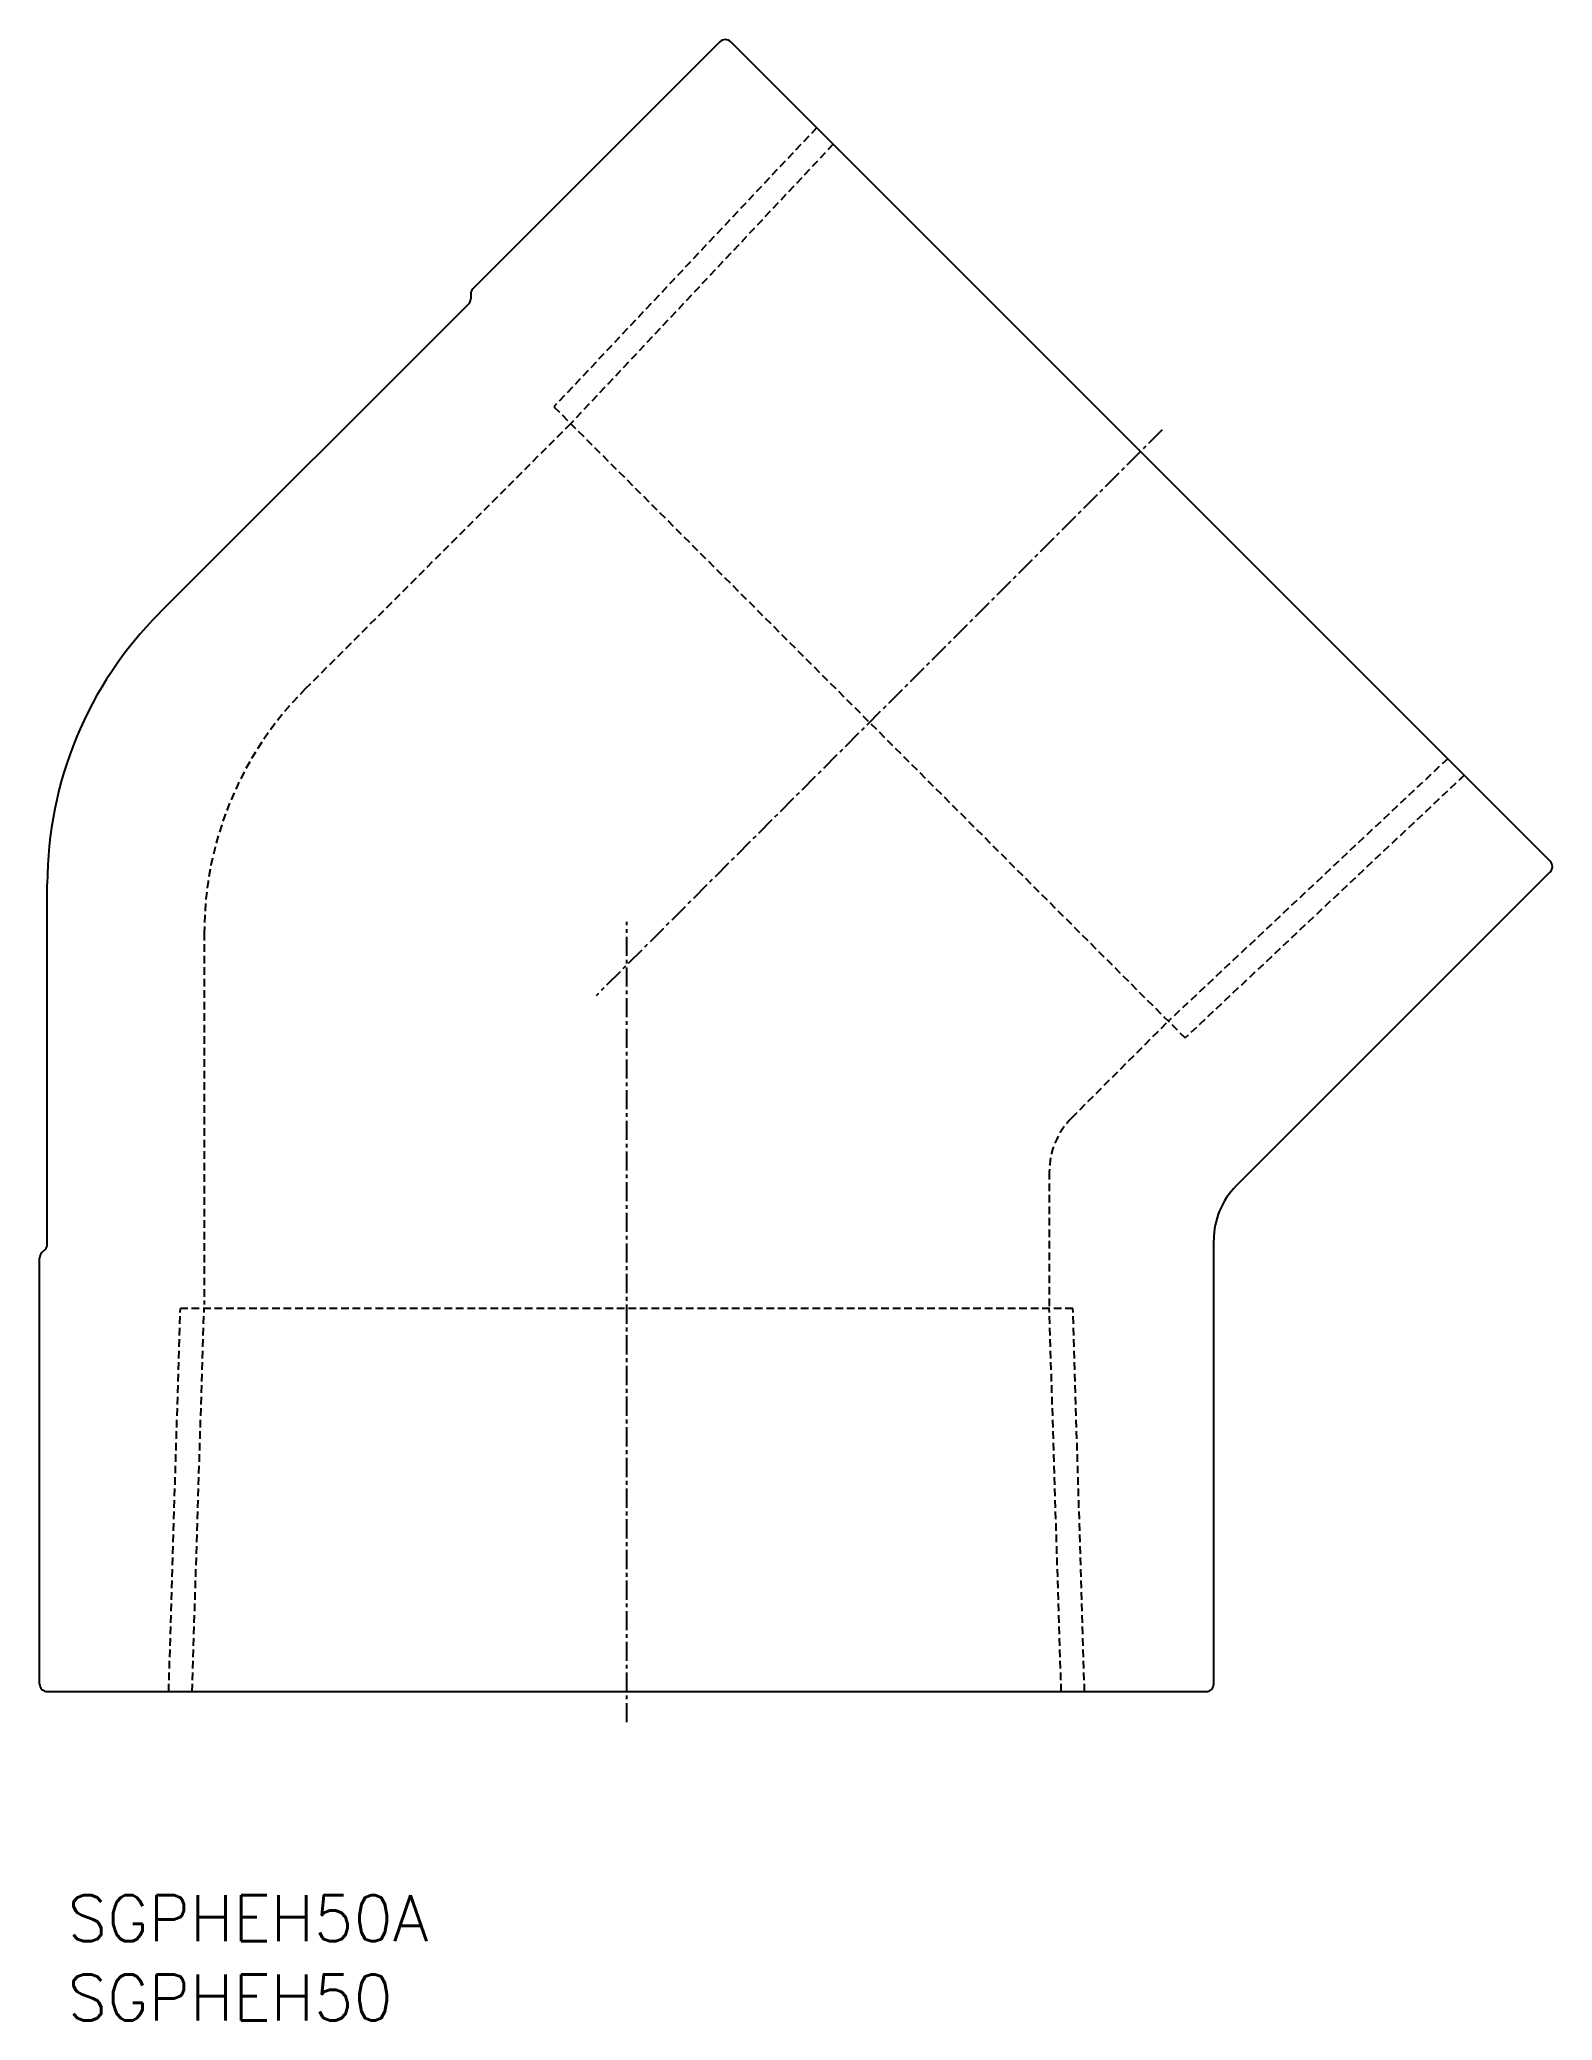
# Model space of a CAD drawing. Extents: x 109 to 207, y 37 to 166.
import ezdxf
from ezdxf.enums import TextEntityAlignment as Align

# ---------------------------------------------------------------- set-up
doc = ezdxf.new("R2010")
doc.units = 0
doc.linetypes.add('CENTER', pattern=[2, 1.25, -0.25, 0.25, -0.25])
doc.linetypes.add('DASHED', pattern=[0.75, 0.5, -0.25])
doc.layers.get('0').update_dxf_attribs({"linetype": 'CONTINUOUS'})
doc.layers.add('CENTER', color=1, linetype='CENTER')
doc.styles.get("Standard").update_dxf_attribs({"font": 'txt.shx', "bigfont": 'extfont.shx'})

msp = doc.modelspace()

# ---------------------------------------------------------------- linework, layer by layer
at = {"color": 7, "linetype": 'CONTINUOUS'}
for p, q in [((153.1, 165.63), (136.98, 149.52)), ((153.81, 165.63), (207.26, 112.18)), ((136.84, 149.16), (136.84, 148.87)), ((136.69, 148.52), (116.54, 128.37)), ((207.26, 111.47), (186.78, 90.99)), ((109.22, 87.2), (109.22, 110.69)), ((108.86, 86.64), (109.07, 86.84)), ((185.32, 58.49), (185.32, 87.45)), ((108.72, 58.49), (108.72, 86.28)), ((109.22, 57.99), (184.82, 57.99))]:
    msp.add_line(p, q, dxfattribs=at)
at = {"color": 3, "linetype": 'DASHED'}
for p, q in [((159.41, 160.03), (142.27, 141.82)), ((160.49, 158.95), (143.36, 140.72)), ((142.27, 141.82), (183.45, 100.64)), ((126.05, 123.41), (143.36, 140.72)), ((200.58, 118.86), (182.35, 101.73)), ((201.66, 117.78), (183.45, 100.64)), ((119.46, 107.5), (119.46, 83.26)), ((176.05, 95.43), (182.35, 101.73)), ((174.59, 91.9), (174.59, 82.99)), ((117.14, 57.99), (117.9, 82.99)), ((176.13, 82.99), (117.9, 82.99)), ((118.67, 57.99), (119.45, 82.99)), ((175.37, 57.99), (174.59, 82.99)), ((176.89, 57.99), (176.13, 82.99))]:
    msp.add_line(p, q, dxfattribs=at)
at = {"color": 7, "linetype": 'CONTINUOUS'}
for centre, radius, start, end in [((153.45, 165.28), 0.5, 45, 135), ((136.34, 148.87), 0.5, 315, 360), ((137.34, 149.16), 0.5, 135, 180), ((134.22, 110.69), 25, 135, 180), ((206.91, 111.82), 0.5, 315, 45), ((190.32, 87.45), 5, 135, 180), ((109.22, 86.28), 0.5, 135, 180), ((108.72, 87.2), 0.5, 315, 0), ((109.22, 58.49), 0.5, 180, 270), ((184.82, 58.49), 0.5, 270, 0)]:
    msp.add_arc(centre, radius, start, end, dxfattribs=at)
at = {"color": 3, "linetype": 'DASHED'}
for centre, radius in [((141.96, 107.5), 22.5), ((179.59, 91.9), 5)]:
    msp.add_arc(centre, radius, 135, 180, dxfattribs=at)
at = {"layer": 'CENTER', "color": 1, "linetype": 'CENTER'}
for p, q in [((181.95, 140.32), (145.02, 103.39)), ((147.02, 55.99), (147.02, 108.22))]:
    msp.add_line(p, q, dxfattribs=at)

# ---------------------------------------------------------------- texts
at = {"color": 7, "linetype": 'CONTINUOUS'}
for s, p in [('SGPHEH50A', (110.55, 43.2)), ('SGPHEH50', (110.55, 38.04))]:
    msp.add_text(s, height=3, dxfattribs=at).set_placement(p, align=Align.MIDDLE_LEFT)

doc.saveas('drawing.dxf')
